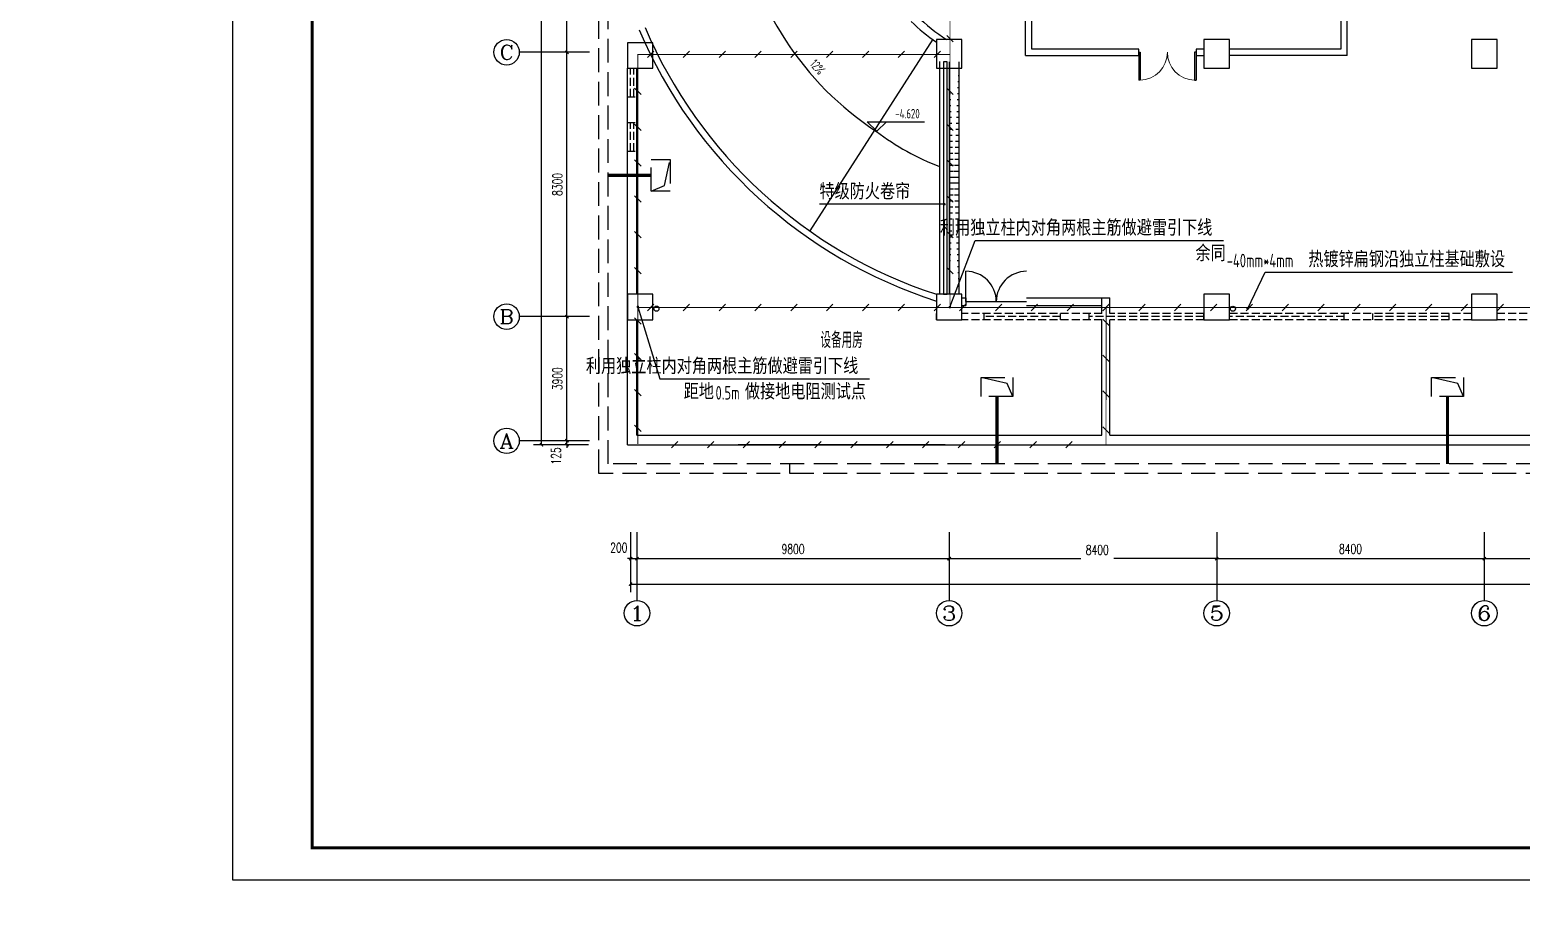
# Model space of a CAD drawing. Extents: x 2166032 to 5302137, y 581493 to 2416206.
# Drawn here: x 2664591 to 2711409, y 1244973 to 1272520 of the extents above; entities that cross this region are included whole.
import ezdxf
from ezdxf.enums import TextEntityAlignment as Align

# ---------------------------------------------------------------- set-up
doc = ezdxf.new("R2010")
doc.units = 0
doc.header["$LTSCALE"] = 1000
doc.header["$MEASUREMENT"] = 0
doc.linetypes.add('CENTER2', pattern=[1.1400000000000001, 0.75, -0.13, 0.13, -0.13])
doc.linetypes.add('DASH', pattern=[0.35, 0.25, -0.1])
for name, color, linetype in [('AXIS', 3, 'Continuous'), ('AXIS_TEXT', 7, 'Continuous'), ('COLUMN', 2, 'Continuous'), ('DIM_ELEV', 3, 'Continuous'), ('DIM_LEAD', 3, 'Continuous'), ('DIM_SYMB', 3, 'Continuous'), ('PUB_TEXT', 7, 'Continuous'), ('PUB_TITLE', 137, 'Continuous'), ('SHTLN', 4, 'Continuous'), ('STAIR', 8, 'Continuous'), ('TEL_LEAD', 3, 'Continuous'), ('TEL_TEXT', 7, 'Continuous'), ('WALL', 8, 'Continuous'), ('WINDOW', 8, 'Continuous'), ('WIRE-接地', 4, 'Continuous'), ('地沟', 8, 'Continuous'), ('屋面', 151, 'Continuous'), ('消防', 7, 'Continuous')]:
    doc.layers.add(name, color=color, linetype=linetype)
doc.styles.add('_TCH_AXIS', font='complex_.ttf')
doc.styles.add('_TCH_DIM', font='tssdeng.shx', dxfattribs={"bigfont": 'tssdchn.shx'})
doc.styles.add('COMPLEX', font='complex_.ttf')
doc.styles.add('DIM_FONT', font='simplex_.ttf', dxfattribs={"width": 0.7})
doc.styles.add('TSSD_REIN', font='tssdeng.shx', dxfattribs={"width": 0.7, "bigfont": 'tssdchn.shx'})
doc.dimstyles.new('DIMN', dxfattribs={"dimtxt": 300, "dimasz": 100, "dimexe": 250, "dimexo": 300, "dimgap": 150, "dimtad": 1, "dimdec": 0, "dimzin": 0, "dimdsep": 46, "dimtxsty": 'DIM_FONT', "dimblk": 'ARCHTICK', "dimcen": 0.09, "dimclrt": 7, "dimazin": 2, "dimtfac": 1, "dimtdec": 0, "dimtix": 1, "dimtmove": 2, "dimatfit": 3, "dimldrblk": 'ARCHTICK', "dimfxl": 1, "dimtolj": 1, "dimtzin": 0, "dimarcsym": 0})

# ---------------------------------------------------------------- blocks, each defined once
blk = doc.blocks.new('$TelecSys$00000008')
blk.add_line((0.4, 0.4), (-0.4, -0.4))
blk = doc.blocks.new('_ArchTick')
at = {"color": 0, "linetype": 'ByBlock', "const_width": 0.4}
blk.add_lwpolyline([(-0.5, -0.5), (0.5, 0.5)], dxfattribs=at)
blk = doc.blocks.new('*D2604')
at = {"layer": 'AXIS', "color": 0, "lineweight": -2}
for p, q in [((2683451.496703511, 1256747.854645566), (2683451.496703511, 1255665.462767688)), ((2683651.496703116, 1256747.854645566), (2683651.496703116, 1255665.462767688)), ((2683451.496703511, 1255915.462767688), (2683351.496703511, 1255915.462767688)), ((2683451.496703511, 1255915.462767688), (2683651.496703116, 1255915.462767688)), ((2683651.496703116, 1255915.462767688), (2683751.496703116, 1255915.462767688))]:
    blk.add_line(p, q, dxfattribs=at)
at = {"layer": 'Defpoints', "color": 0}
for p in [(2683451.496703511, 1257047.854645566), (2683651.496703116, 1257047.854645566), (2683651.496703116, 1255915.462767688)]:
    blk.add_point(p, dxfattribs=at)
at = {"layer": 'AXIS', "color": 0, "lineweight": -2, "xscale": 100, "yscale": 100, "zscale": 100}
blk.add_blockref('_ArchTick', (2683451.496703511, 1255915.462767688), dxfattribs=at)
at = {"layer": 'AXIS', "color": 0, "lineweight": -2, "xscale": 100, "yscale": 100, "zscale": 100, "rotation": 180}
blk.add_blockref('_ArchTick', (2683651.496703116, 1255915.462767688), dxfattribs=at)
at = {"layer": 'AXIS', "color": 7, "insert": (2683081.496703511, 1256260.462767687), "char_height": 300, "attachment_point": 5, "style": 'DIM_FONT'}
blk.add_mtext('\\A1;200', dxfattribs=at)
blk = doc.blocks.new('*D2605')
at = {"layer": 'AXIS', "color": 0, "lineweight": -2}
for p, q in [((2683651.496703116, 1256747.854645566), (2683651.496703116, 1255665.462767688)), ((2693451.496703116, 1256747.854645566), (2693451.496703116, 1255665.462767688)), ((2683651.496703116, 1255915.462767688), (2693451.496703116, 1255915.462767688))]:
    blk.add_line(p, q, dxfattribs=at)
at = {"layer": 'Defpoints', "color": 0}
for p in [(2683651.496703116, 1257047.854645566), (2693451.496703116, 1257047.854645566), (2693451.496703116, 1255915.462767688)]:
    blk.add_point(p, dxfattribs=at)
at = {"layer": 'AXIS', "color": 0, "lineweight": -2, "xscale": 100, "yscale": 100, "zscale": 100, "rotation": 180}
blk.add_blockref('_ArchTick', (2683651.496703116, 1255915.462767688), dxfattribs=at)
at = {"layer": 'AXIS', "color": 0, "lineweight": -2, "xscale": 100, "yscale": 100, "zscale": 100}
blk.add_blockref('_ArchTick', (2693451.496703116, 1255915.462767688), dxfattribs=at)
at = {"layer": 'AXIS', "color": 7, "insert": (2688551.496703116, 1256216.842531157), "char_height": 300, "attachment_point": 5, "style": 'DIM_FONT'}
blk.add_mtext('\\A1;9800', dxfattribs=at)
blk = doc.blocks.new('*D2606')
at = {"layer": 'AXIS', "color": 0, "lineweight": -2}
for p, q in [((2693451.496703116, 1256747.854645566), (2693451.496703116, 1255665.462767688)), ((2701851.496703116, 1256747.854645566), (2701851.496703116, 1255665.462767688)), ((2693451.496703116, 1255915.462767688), (2697584.893549371, 1255915.462767688)), ((2701851.496703116, 1255915.462767688), (2698618.099856861, 1255915.462767688))]:
    blk.add_line(p, q, dxfattribs=at)
at = {"layer": 'Defpoints', "color": 0}
for p in [(2693451.496703116, 1257047.854645566), (2701851.496703116, 1257047.854645566), (2701851.496703116, 1255915.462767688)]:
    blk.add_point(p, dxfattribs=at)
at = {"layer": 'AXIS', "color": 0, "lineweight": -2, "xscale": 100, "yscale": 100, "zscale": 100, "rotation": 180}
blk.add_blockref('_ArchTick', (2693451.496703116, 1255915.462767688), dxfattribs=at)
at = {"layer": 'AXIS', "color": 0, "lineweight": -2, "xscale": 100, "yscale": 100, "zscale": 100}
blk.add_blockref('_ArchTick', (2701851.496703116, 1255915.462767688), dxfattribs=at)
at = {"layer": 'AXIS', "color": 7, "insert": (2698101.496703116, 1256190.462767687), "char_height": 300, "attachment_point": 5, "style": 'DIM_FONT'}
blk.add_mtext('\\A1;8400', dxfattribs=at)
blk = doc.blocks.new('*D2607')
at = {"layer": 'AXIS', "color": 0, "lineweight": -2}
for p, q in [((2701851.496703116, 1256747.854645566), (2701851.496703116, 1255665.462767688)), ((2710251.496703116, 1256747.854645566), (2710251.496703116, 1255665.462767688)), ((2701851.496703116, 1255915.462767688), (2710251.496703116, 1255915.462767688))]:
    blk.add_line(p, q, dxfattribs=at)
at = {"layer": 'Defpoints', "color": 0}
for p in [(2701851.496703116, 1257047.854645566), (2710251.496703116, 1257047.854645566), (2710251.496703116, 1255915.462767688)]:
    blk.add_point(p, dxfattribs=at)
at = {"layer": 'AXIS', "color": 0, "lineweight": -2, "xscale": 100, "yscale": 100, "zscale": 100, "rotation": 180}
blk.add_blockref('_ArchTick', (2701851.496703116, 1255915.462767688), dxfattribs=at)
at = {"layer": 'AXIS', "color": 0, "lineweight": -2, "xscale": 100, "yscale": 100, "zscale": 100}
blk.add_blockref('_ArchTick', (2710251.496703116, 1255915.462767688), dxfattribs=at)
at = {"layer": 'AXIS', "color": 7, "insert": (2706051.496703116, 1256220.291939829), "char_height": 300, "attachment_point": 5, "style": 'DIM_FONT'}
blk.add_mtext('\\A1;8400', dxfattribs=at)
blk = doc.blocks.new('*D2608')
at = {"layer": 'AXIS', "color": 0, "lineweight": -2}
for p, q in [((2710251.496703116, 1256747.854645566), (2710251.496703116, 1255665.462767688)), ((2718651.496703116, 1256747.854645566), (2718651.496703116, 1255665.462767688)), ((2710251.496703116, 1255915.462767688), (2718651.496703116, 1255915.462767688))]:
    blk.add_line(p, q, dxfattribs=at)
at = {"layer": 'Defpoints', "color": 0}
for p in [(2710251.496703116, 1257047.854645566), (2718651.496703116, 1257047.854645566), (2718651.496703116, 1255915.462767688)]:
    blk.add_point(p, dxfattribs=at)
at = {"layer": 'AXIS', "color": 0, "lineweight": -2, "xscale": 100, "yscale": 100, "zscale": 100, "rotation": 180}
blk.add_blockref('_ArchTick', (2710251.496703116, 1255915.462767688), dxfattribs=at)
at = {"layer": 'AXIS', "color": 0, "lineweight": -2, "xscale": 100, "yscale": 100, "zscale": 100}
blk.add_blockref('_ArchTick', (2718651.496703116, 1255915.462767688), dxfattribs=at)
at = {"layer": 'AXIS', "color": 7, "insert": (2714451.496703116, 1256220.291939829), "char_height": 300, "attachment_point": 5, "style": 'DIM_FONT'}
blk.add_mtext('\\A1;8400', dxfattribs=at)
blk = doc.blocks.new('*D2617')
at = {"layer": 'AXIS', "color": 0, "lineweight": -2}
for p, q in [((2683451.496703511, 1256447.854645566), (2683451.496703511, 1254865.462767688)), ((2761281.504484136, 1256447.854645566), (2761281.504484136, 1254865.462767688)), ((2683451.496703511, 1255115.462767688), (2761281.504484136, 1255115.462767688))]:
    blk.add_line(p, q, dxfattribs=at)
at = {"layer": 'Defpoints', "color": 0}
for p in [(2683451.496703511, 1256747.854645566), (2761281.504484136, 1256747.854645566), (2761281.504484136, 1255115.462767688)]:
    blk.add_point(p, dxfattribs=at)
at = {"layer": 'AXIS', "color": 0, "lineweight": -2, "xscale": 100, "yscale": 100, "zscale": 100, "rotation": 180}
blk.add_blockref('_ArchTick', (2683451.496703511, 1255115.462767688), dxfattribs=at)
at = {"layer": 'AXIS', "color": 0, "lineweight": -2, "xscale": 100, "yscale": 100, "zscale": 100}
blk.add_blockref('_ArchTick', (2761281.504484136, 1255115.462767688), dxfattribs=at)
at = {"layer": 'AXIS', "color": 7, "insert": (2722366.500593823, 1255416.842531157), "char_height": 300, "attachment_point": 5, "style": 'DIM_FONT'}
blk.add_mtext('\\A1;77830', dxfattribs=at)
blk = doc.blocks.new('*D2625')
at = {"layer": 'AXIS', "color": 0, "lineweight": -2}
for p, q in [((2682016.711502035, 1259615.462767688), (2681203.777175519, 1259615.462767688)), ((2682016.711502035, 1259490.462767674), (2681203.777175519, 1259490.462767674)), ((2681453.777175519, 1259615.462767688), (2681453.777175519, 1259715.462767688)), ((2681453.777175519, 1259490.462767674), (2681453.777175519, 1259615.462767688)), ((2681453.777175519, 1259490.462767674), (2681453.777175519, 1259390.462767674))]:
    blk.add_line(p, q, dxfattribs=at)
at = {"layer": 'Defpoints', "color": 0}
for p in [(2681453.777175519, 1259615.462767688), (2682316.711502035, 1259615.462767688), (2682316.711502035, 1259490.462767674)]:
    blk.add_point(p, dxfattribs=at)
at = {"layer": 'AXIS', "color": 0, "lineweight": -2, "xscale": 100, "yscale": 100, "zscale": 100}
for p, rotation in [((2681453.777175519, 1259615.462767688), 270), ((2681453.777175519, 1259490.462767674), 90)]:
    blk.add_blockref('_ArchTick', p, dxfattribs=dict(at, rotation=rotation))
at = {"layer": 'AXIS', "color": 7, "insert": (2681108.777175519, 1259140.462767674), "char_height": 300, "attachment_point": 5, "rotation": 90, "style": 'DIM_FONT'}
blk.add_mtext('\\A1;125', dxfattribs=at)
blk = doc.blocks.new('*D2626')
at = {"layer": 'AXIS', "color": 0, "lineweight": -2}
for p, q in [((2682016.711502035, 1263515.462767688), (2681203.777175519, 1263515.462767688)), ((2681453.777175519, 1259615.462767688), (2681453.777175519, 1263515.462767688)), ((2682016.711502035, 1259615.462767688), (2681203.777175519, 1259615.462767688))]:
    blk.add_line(p, q, dxfattribs=at)
at = {"layer": 'Defpoints', "color": 0}
for p in [(2681453.777175519, 1263515.462767688), (2682316.711502035, 1263515.462767688), (2682316.711502035, 1259615.462767688)]:
    blk.add_point(p, dxfattribs=at)
at = {"layer": 'AXIS', "color": 0, "lineweight": -2, "xscale": 100, "yscale": 100, "zscale": 100}
for p, rotation in [((2681453.777175519, 1263515.462767688), 90), ((2681453.777175519, 1259615.462767688), 270)]:
    blk.add_blockref('_ArchTick', p, dxfattribs=dict(at, rotation=rotation))
at = {"layer": 'AXIS', "color": 7, "insert": (2681152.397412049, 1261565.462767688), "char_height": 300, "attachment_point": 5, "rotation": 90, "style": 'DIM_FONT'}
blk.add_mtext('\\A1;3900', dxfattribs=at)
blk = doc.blocks.new('*D2627')
at = {"layer": 'AXIS', "color": 0, "lineweight": -2}
for p, q in [((2682016.711502035, 1271815.462767688), (2681203.777175519, 1271815.462767688)), ((2681453.777175519, 1263515.462767688), (2681453.777175519, 1271815.462767688)), ((2682016.711502035, 1263515.462767688), (2681203.777175519, 1263515.462767688))]:
    blk.add_line(p, q, dxfattribs=at)
at = {"layer": 'Defpoints', "color": 0}
for p in [(2681453.777175519, 1271815.462767688), (2682316.711502035, 1271815.462767688), (2682316.711502035, 1263515.462767688)]:
    blk.add_point(p, dxfattribs=at)
at = {"layer": 'AXIS', "color": 0, "lineweight": -2, "xscale": 100, "yscale": 100, "zscale": 100}
for p, rotation in [((2681453.777175519, 1271815.462767688), 90), ((2681453.777175519, 1263515.462767688), 270)]:
    blk.add_blockref('_ArchTick', p, dxfattribs=dict(at, rotation=rotation))
at = {"layer": 'AXIS', "color": 7, "insert": (2681152.397412049, 1267665.462767688), "char_height": 300, "attachment_point": 5, "rotation": 90, "style": 'DIM_FONT'}
blk.add_mtext('\\A1;8300', dxfattribs=at)
blk = doc.blocks.new('*D2628')
at = {"layer": 'AXIS', "color": 0, "lineweight": -2}
for p, q in [((2682016.711502035, 1278415.462767688), (2681203.777175519, 1278415.462767688)), ((2681453.777175519, 1271815.462767688), (2681453.777175519, 1278415.462767688)), ((2682016.711502035, 1271815.462767688), (2681203.777175519, 1271815.462767688))]:
    blk.add_line(p, q, dxfattribs=at)
at = {"layer": 'Defpoints', "color": 0}
for p in [(2681453.777175519, 1278415.462767688), (2682316.711502035, 1278415.462767688), (2682316.711502035, 1271815.462767688)]:
    blk.add_point(p, dxfattribs=at)
at = {"layer": 'AXIS', "color": 0, "lineweight": -2, "xscale": 100, "yscale": 100, "zscale": 100}
for p, rotation in [((2681453.777175519, 1278415.462767688), 90), ((2681453.777175519, 1271815.462767688), 270)]:
    blk.add_blockref('_ArchTick', p, dxfattribs=dict(at, rotation=rotation))
at = {"layer": 'AXIS', "color": 7, "insert": (2681152.397412049, 1275115.462767688), "char_height": 300, "attachment_point": 5, "rotation": 90, "style": 'DIM_FONT'}
blk.add_mtext('\\A1;6600', dxfattribs=at)
blk = doc.blocks.new('*D2635')
at = {"layer": 'AXIS', "color": 0, "lineweight": -2}
for p, q in [((2682133.483407247, 1299115.462767688), (2680403.777175519, 1299115.462767688)), ((2680653.777175519, 1259490.462767674), (2680653.777175519, 1299115.462767688)), ((2682133.483407247, 1259490.462767674), (2680403.777175519, 1259490.462767674))]:
    blk.add_line(p, q, dxfattribs=at)
at = {"layer": 'Defpoints', "color": 0}
for p in [(2680653.777175519, 1299115.462767688), (2682433.483407247, 1299115.462767688), (2682433.483407247, 1259490.462767674)]:
    blk.add_point(p, dxfattribs=at)
at = {"layer": 'AXIS', "color": 0, "lineweight": -2, "xscale": 100, "yscale": 100, "zscale": 100}
for p, rotation in [((2680653.777175519, 1299115.462767688), 90), ((2680653.777175519, 1259490.462767674), 270)]:
    blk.add_blockref('_ArchTick', p, dxfattribs=dict(at, rotation=rotation))
at = {"layer": 'AXIS', "color": 7, "insert": (2680352.397412049, 1279302.962767681), "char_height": 300, "attachment_point": 5, "rotation": 90, "style": 'DIM_FONT'}
blk.add_mtext('\\A1;39625', dxfattribs=at)
blk = doc.blocks.new('_AXISO')
blk.add_circle((0, 0), 0.5)
at = {"layer": 'AXIS_TEXT', "style": 'COMPLEX', "width": 1.171875}
blk.add_attdef('A', text='', height=0.56, dxfattribs=at).set_placement((-0.25, -0.28), (0.25, -0.28), align=Align.FIT)
blk = doc.blocks.new('$DorLib2D$00000002')
for p, q in [((-0.5, -5.684341886080802e-17), (-0.5000000000000007, 0.4875)), ((-0.4750000000000007, 0.4875), (-0.5000000000000007, 0.4875)), ((-0.475, -2.842170943040401e-17), (-0.4750000000000007, 0.4875)), ((0.475, -2.842170943040401e-17), (0.4750000000000007, 0.4875)), ((0.4750000000000007, 0.4875), (0.5000000000000007, 0.4875)), ((0.5, -5.684341886080802e-17), (0.5000000000000007, 0.4875)), ((-0.5, -5.684341886080802e-17), (-0.475, -2.842170943040401e-17)), ((0.5, -5.684341886080802e-17), (0.475, -2.842170943040401e-17))]:
    blk.add_line(p, q)
at = {"lineweight": 13}
for centre, start, end in [((-0.4875, -4.263256414560601e-17), 0, 88.53071641864632), ((0.4875, -4.263256414560601e-17), 91.4692835813537, 180)]:
    blk.add_arc(centre, 0.4875, start, end, dxfattribs=at)

msp = doc.modelspace()

# ---------------------------------------------------------------- hatches: boundary and pattern name
at = {"layer": '消防'}
h = msp.add_hatch(dxfattribs=at)
h.set_pattern_fill('ACAD_ISO02W100', color=8, scale=500, style=0)
h.set_pattern_definition([(0, (1864834.055742352, 1201710.735312561), (0, 187.5), [450, -112.5])])
edge = h.paths.add_edge_path()
edge.add_line((2693751.49670351, 1271515.462767677), (2693751.49670351, 1264215.462004774))
edge.add_line((2693451.49670351, 1271515.462767677), (2693451.49670351, 1264215.462004774))

# ---------------------------------------------------------------- linework, layer by layer
msp.add_line((2693151.49670351, 1271526.387928919), (2693151.49670351, 1264226.387166015))
msp.add_circle((2604640.48677554, 1020101.348548786), 438608.5182829647)
at = {"layer": 'AXIS'}
for p, q in [((2682164.909139282, 1271815.462767687), (2679957.912332607, 1271815.462767687)), ((2682164.909139282, 1263515.462767687), (2679957.912332607, 1263515.462767687)), ((2682164.909139282, 1259615.462767687), (2679957.912332607, 1259615.462767687)), ((2683651.496703115, 1256747.854645566), (2683651.496703115, 1254603.003753677)), ((2693451.496703116, 1256747.854645566), (2693451.496703116, 1254603.003753677)), ((2701851.496703116, 1256747.854645566), (2701851.496703116, 1254603.003753677)), ((2710251.496703115, 1256747.854645566), (2710251.496703115, 1254603.003753677))]:
    msp.add_line(p, q, dxfattribs=at)
at = {"layer": 'COLUMN'}
for p, q in [((2684151.493651358, 1272115.461241834), (2683351.494414298, 1272115.461241834)), ((2683351.494414298, 1272115.461241834), (2683351.494414298, 1271315.462004774)), ((2684151.493651358, 1271315.462004774), (2684151.493651358, 1272115.461241834)), ((2693851.495559101, 1272215.461241834), (2693051.492507344, 1272215.461241834)), ((2693051.492507344, 1272215.461241834), (2693051.492507344, 1271315.462004774)), ((2693851.495559101, 1271315.462004774), (2693851.495559101, 1272215.461241834)), ((2702251.495559101, 1272215.461241834), (2701451.492507344, 1272215.461241834)), ((2701451.492507344, 1272215.461241834), (2701451.492507344, 1271315.462004774)), ((2702251.495559101, 1271315.462004774), (2702251.495559101, 1272215.461241834)), ((2710651.495559101, 1272215.461241834), (2709851.492507344, 1272215.461241834)), ((2709851.492507344, 1272215.461241834), (2709851.492507344, 1271315.462004774)), ((2710651.495559101, 1271315.462004774), (2710651.495559101, 1272215.461241834)), ((2683351.494414298, 1271315.462004774), (2684151.493651358, 1271315.462004774)), ((2693051.492507344, 1271315.462004774), (2693851.495559101, 1271315.462004774)), ((2701451.492507344, 1271315.462004774), (2702251.495559101, 1271315.462004774)), ((2709851.492507344, 1271315.462004774), (2710651.495559101, 1271315.462004774)), ((2684151.184064618, 1264215.622863448), (2683351.18101286, 1264215.622863448)), ((2683351.18101286, 1264215.622863448), (2683351.18101286, 1263415.623626356)), ((2684151.184064618, 1263415.623626356), (2684151.184064618, 1264215.622863448)), ((2693849.92467833, 1264215.462004774), (2693049.921626572, 1264215.462004774)), ((2693049.921626572, 1264215.462004774), (2693049.921626572, 1263415.462767713)), ((2693849.92467833, 1263415.462767713), (2693849.92467833, 1264215.462004774)), ((2702249.92467833, 1264215.462004774), (2701449.921626572, 1264215.462004774)), ((2701449.921626572, 1264215.462004774), (2701449.921626572, 1263415.462767683)), ((2702249.92467833, 1263415.462767683), (2702249.92467833, 1264215.462004774)), ((2710651.498228994, 1264215.462004774), (2709851.495177236, 1264215.462004774)), ((2709851.495177236, 1264215.462004774), (2709851.495177236, 1263415.462767692)), ((2710651.498228994, 1263415.462767692), (2710651.498228994, 1264215.462004774)), ((2683351.18101286, 1263415.623626356), (2684151.184064618, 1263415.623626356)), ((2693049.921626572, 1263415.462767713), (2693849.92467833, 1263415.462767713)), ((2701449.921626572, 1263415.462767683), (2702249.92467833, 1263415.462767683)), ((2709851.495177236, 1263415.462767692), (2710651.498228994, 1263415.462767692))]:
    msp.add_line(p, q, dxfattribs=at)
at = {"layer": 'DIM_ELEV'}
for p, q in [((2691180.047458706, 1269333.484547126), (2690880.047458706, 1269633.484547126)), ((2690880.047458706, 1269633.484547126), (2692680.047458706, 1269633.484547126)), ((2691180.047458706, 1269333.484547126), (2691480.047458706, 1269633.484547126))]:
    msp.add_line(p, q, dxfattribs=at)
at = {"layer": 'DIM_LEAD'}
for p, q in [((2691992.37637394, 1267044.127455042), (2689378.694741008, 1267044.127455042)), ((2693303.328159038, 1267044.127455042), (2691992.37637394, 1267044.127455042))]:
    msp.add_line(p, q, dxfattribs=at)
at = {"layer": 'DIM_LEAD', "const_width": 40}
msp.add_lwpolyline([(2693323.328159038, 1267044.127455042, 1), (2693283.328159038, 1267044.127455042, 1)], format="xyb", close=True, dxfattribs=at)
at = {"layer": 'DIM_SYMB'}
for points, format in [([(2686849.938398603, 1275984.854704075, 0.2108393763553723), (2691173.768052522, 1269324.179993043, 0.2139587973903712)], "xyb"), ([(2688395.556204063, 1271891.401239348, 0, 0, 0), (2689443.179107856, 1270738.742477623, 80.00000000000001, 0, 0), (2689644.954718851, 1270516.73661552, 0, 0, 0)], "xyseb"), ([(2691173.768052522, 1269324.179993043, 0.06897606277662174), (2693151.496703155, 1268226.387929048)], "xyb")]:
    msp.add_lwpolyline(points, format=format, dxfattribs=at)
at = {"layer": 'PUB_TITLE'}
msp.add_lwpolyline([(2670952.49369256, 1245835.719041091), (2776052.49369256, 1245835.719041091), (2776052.49369256, 1305235.719041091), (2670952.49369256, 1305235.719041091)], close=True, dxfattribs=at)
at = {"layer": 'PUB_TITLE', "const_width": 100}
msp.add_lwpolyline([(2673452.49369256, 1246835.719041091), (2775052.49369256, 1246835.719041091), (2775052.49369256, 1304235.719041091), (2673452.49369256, 1304235.719041091)], close=True, dxfattribs=at)
at = {"layer": 'STAIR'}
msp.add_lwpolyline([(2693385.904541657, 1271515.462767677), (2693277.087835609, 1271515.462767677), (2693277.087835609, 1264215.462004774), (2693385.904541657, 1264215.462004774)], close=True, dxfattribs=at)
at = {"layer": 'TEL_LEAD'}
for p, q in [((2693471.203304105, 1263812.777880854), (2694265.787356778, 1265903.637250327)), ((2694265.787356778, 1265903.637250327), (2702066.26041759, 1265903.637250327)), ((2702823.30944925, 1263765.649459494), (2703372.832282789, 1264913.304643226)), ((2703372.832282789, 1264913.304643226), (2711136.889723166, 1264913.304643226)), ((2683677.64942826, 1263821.294626726), (2684373.390841586, 1261561.07850647)), ((2684373.390841586, 1261561.07850647), (2690949.751544661, 1261561.07850647))]:
    msp.add_line(p, q, dxfattribs=at)
at = {"layer": 'TEL_LEAD', "const_width": 40}
for points in [[(2683671.765468562, 1263840.409516689, 1), (2683683.533387957, 1263802.179736764, 1)], [(2693464.09849969, 1263794.082379946, 1), (2693478.308108519, 1263831.473381763, 1)], [(2702814.672098761, 1263747.610718503, 1), (2702831.94679974, 1263783.688200485, 1)]]:
    msp.add_lwpolyline(points, format="xyb", close=True, dxfattribs=at)
at = {"layer": 'WALL'}
for p, q in [((2705751.496703114, 1284065.462767944), (2705751.49670309, 1271915.462767582)), ((2705951.496703125, 1271715.462767654), (2705951.496703131, 1284065.462767944)), ((2695851.496703508, 1271715.462767715), (2695851.496703508, 1276115.462767535)), ((2696051.496703513, 1271915.462767693), (2696051.49670351, 1276215.4627676)), ((2695851.496703508, 1271715.462767715), (2699401.492507324, 1271715.462767658)), ((2699401.492507324, 1271915.462767775), (2696051.496703513, 1271915.462767693)), ((2699401.492507324, 1271715.462767658), (2699401.492507324, 1271915.462767775)), ((2701451.492507344, 1271915.462767707), (2701201.492507325, 1271915.46276778)), ((2701201.492507325, 1271915.46276778), (2701201.492507324, 1271715.462767656)), ((2701201.492507324, 1271715.462767656), (2701451.492507344, 1271715.462767707)), ((2705751.49670309, 1271915.462767582), (2702251.49555879, 1271915.46276769)), ((2705951.496703125, 1271715.462767654), (2702251.49555879, 1271715.462767646)), ((2683349.608988077, 1263815.623244902), (2683349.60898808, 1271315.462004774)), ((2683349.60898808, 1271315.462004774), (2683351.494414496, 1271315.462005208)), ((2683649.608988041, 1264215.622863377), (2683649.60898808, 1271315.462004774)), ((2693978.67875273, 1263985.461623304), (2693978.67875273, 1264938.10817764)), ((2693849.92467833, 1264105.461623304), (2693978.67875273, 1264105.461623304)), ((2693978.67875273, 1264105.461623304), (2693978.67875273, 1263865.461623304)), ((2695883.971861402, 1264105.461623304), (2698489.924296861, 1264105.461623304)), ((2698249.924677955, 1263615.462767614), (2698249.924678294, 1264105.461623304)), ((2698249.924678294, 1264105.461623304), (2698499.924678294, 1264105.461623304)), ((2698499.924677891, 1263615.462767764), (2698499.924678294, 1264105.461623304)), ((2683349.608988026, 1259490.462767709), (2683349.608988077, 1263815.623244902)), ((2693849.92467833, 1263865.461623304), (2693978.67875273, 1263865.461623304)), ((2693978.67875273, 1263985.461623304), (2695883.971861402, 1263985.461623304)), ((2695883.971861402, 1263865.461623304), (2698249.924296861, 1263865.461623304)), ((2683649.608988119, 1259790.462767673), (2683649.608988036, 1263415.623626314)), ((2698249.924678307, 1259790.462767667), (2698249.924678307, 1263415.462767659)), ((2698499.924678308, 1259790.462767682), (2698499.924678307, 1263415.462767675)), ((2683349.608988026, 1259490.462767709), (2698374.924678294, 1259490.46276768)), ((2683649.608988119, 1259790.462767673), (2698249.924678307, 1259790.462767667)), ((2698374.924678294, 1259490.46276768), (2718645.788023598, 1259490.462767671)), ((2698499.924678308, 1259790.462767682), (2718545.788023671, 1259790.462767673))]:
    msp.add_line(p, q, dxfattribs=at)
at = {"layer": 'WALL', "linetype": 'DASH'}
for p, q in [((2698249.924677955, 1263615.462767614), (2693849.924678044, 1263615.462767728)), ((2698249.924678307, 1263415.462767659), (2693849.924678044, 1263415.462767722)), ((2701449.921626871, 1263615.462767613), (2698499.924677891, 1263615.462767764)), ((2701449.921626872, 1263415.462767684), (2698499.924678307, 1263415.462767675)), ((2709851.495177052, 1263615.462767671), (2702249.924678602, 1263615.462767691)), ((2709851.495177052, 1263415.462767729), (2702249.924678602, 1263415.462767633)), ((2718251.495177392, 1263615.462767716), (2710651.498228792, 1263615.462767704)), ((2718251.495177392, 1263415.462767689), (2710651.498228792, 1263415.462767661))]:
    msp.add_line(p, q, dxfattribs=at)
at = {"layer": 'WALL'}
for points in [[(2683903.510904608, 1272594.049539982, 0.2164145788736938), (2693049.921626572, 1264215.462004774, -6.289362782713139)], [(2683719.527498968, 1272515.626925583, 0.2175374941733575), (2693049.921626572, 1264005.234613586, 0.2164145788736954)]]:
    msp.add_lwpolyline(points, format="xyb", dxfattribs=at)
for centre, radius, start, end in [((2696433.746342099, 1277009.648681353), 5938.000000000126, 225.3808967238989, 235.2780262710954), ((2696433.746342096, 1277009.648681352), 5687.999999997307, 225.3808967239123, 237.4433678639087), ((2693978.67875273, 1263985.461623304), 952.6465543359518, 0, 90), ((2695883.971861402, 1263985.461623304), 952.6465543359518, 90, 180)]:
    msp.add_arc(centre, radius, start, end, dxfattribs=at)
at = {"layer": 'WINDOW', "linetype": 'DASH'}
for p, q in [((2683349.60898808, 1271315.462767598, 800), (2683649.60898808, 1271315.462767598, 800)), ((2683449.60898808, 1270415.462767598, 800), (2683449.60898808, 1271315.462767598, 800)), ((2683549.60898808, 1270415.462767598, 800), (2683549.60898808, 1271315.462767598, 800)), ((2683349.60898808, 1270415.462767598, 800), (2683649.60898808, 1270415.462767598, 800)), ((2683349.608988079, 1269615.318354448, 800), (2683649.608988079, 1269615.318354448, 800)), ((2683449.608988079, 1268715.318354448, 800), (2683449.608988079, 1269615.318354448, 800)), ((2683549.608988079, 1268715.318354448, 800), (2683549.608988079, 1269615.318354448, 800)), ((2683349.608988079, 1268715.318354448, 800), (2683649.608988079, 1268715.318354448, 800)), ((2684151.184064618, 1263415.623626356), (2684151.184064618, 1263615.623626356)), ((2693049.921626572, 1263415.462767685), (2693049.921626572, 1263615.462767685)), ((2694551.18444565, 1263415.462767685), (2694551.18444565, 1263615.462767685)), ((2696951.18444565, 1263515.462767685), (2694551.18444565, 1263515.462767685)), ((2696951.18444565, 1263415.462767685), (2696951.18444565, 1263615.462767685)), ((2697851.184827076, 1263415.462767685), (2697851.184827076, 1263615.462767685)), ((2701449.921626572, 1263515.462767683), (2697851.184827076, 1263515.462767685)), ((2701449.921626572, 1263415.462767683), (2701449.921626572, 1263615.462767683)), ((2702251.184064138, 1263415.462767685), (2702251.184064138, 1263615.462767685)), ((2705851.184064138, 1263515.462767685), (2702251.184064138, 1263515.462767685)), ((2705851.184064138, 1263415.462767685), (2705851.184064138, 1263615.462767685)), ((2706751.184064138, 1263415.462767685), (2706751.184064138, 1263615.462767685)), ((2709151.184064138, 1263515.462767685), (2706751.184064138, 1263515.462767685)), ((2709151.184064138, 1263415.462767685), (2709151.184064138, 1263615.462767685))]:
    msp.add_line(p, q, dxfattribs=at)
at = {"layer": 'WIRE-接地', "linetype": 'CENTER2', "const_width": 30}
for points in [[(2759390.571325559, 1292298.138884193), (2759452.31314023, 1292298.138884193), (2749261.796822321, 1263801.294626726), (2743777.910435537, 1263801.294626726), (2693480.15168169, 1263801.294626726), (2683677.64942826, 1263801.294626726), (2683677.64942826, 1271748.449008231), (2693477.776085377, 1271748.449008231), (2693477.776085377, 1278361.934361392), (2690720.076640323, 1278361.934361392), (2690720.076640323, 1285613.653996229)], [(2693477.776085377, 1271748.449008231), (2693477.776085377, 1263801.294626726)], [(2683677.64942826, 1263893.441284246), (2683677.649428251, 1259490.462767708), (2698374.924678294, 1259490.46276768), (2698379.031058614, 1263801.294626726)]]:
    msp.add_lwpolyline(points, dxfattribs=at)
at = {"layer": '地沟', "linetype": 'DASH', "ltscale": 3}
for p, q in [((2682751.496752251, 1258890.462767633), (2682751.49452439, 1286315.462767678)), ((2684513.711578307, 1267627.654509325), (2684697.600961822, 1268449.748872917)), ((2684097.600961822, 1267449.748872917), (2684513.711578307, 1267627.654509325)), ((2695273.591066707, 1261419.829719565), (2694451.496703115, 1261603.71910308)), ((2695451.496703115, 1261003.71910308), (2695273.591066707, 1261419.829719565)), ((2709419.740739182, 1261419.829719565), (2708597.64637559, 1261603.71910308)), ((2709597.64637559, 1261003.71910308), (2709419.740739182, 1261419.829719565)), ((2744551.496703491, 1258890.462767633), (2682751.496752251, 1258890.462767633)), ((2688440.88098829, 1258890.462767633), (2688440.88098829, 1258590.462767633))]:
    msp.add_line(p, q, dxfattribs=at)
msp.add_lwpolyline([(2713351.496727871, 1258590.462767633), (2682451.496776622, 1258590.462767633), (2682451.49450002, 1286615.462767678)], dxfattribs=at)
for points in [[(2684097.600961822, 1267449.748872917), (2684097.600961822, 1268449.748872917), (2684697.600961822, 1268449.748872917), (2684697.600961822, 1267449.748872917)], [(2695451.496703115, 1261003.71910308), (2694451.496703115, 1261003.71910308), (2694451.496703115, 1261603.71910308), (2695451.496703115, 1261603.71910308)], [(2709597.64637559, 1261003.71910308), (2708597.64637559, 1261003.71910308), (2708597.64637559, 1261603.71910308), (2709597.64637559, 1261603.71910308)]]:
    msp.add_lwpolyline(points, close=True, dxfattribs=at)
at = {"layer": '地沟', "linetype": 'DASH', "const_width": 100}
for points in [[(2684097.600961822, 1267949.748872917), (2682751.496016323, 1267949.748763566)], [(2694951.496703115, 1261003.71910308), (2694951.496703115, 1258890.462767633)], [(2709097.64637559, 1261003.71910308), (2709097.64637559, 1258890.462767633)]]:
    msp.add_lwpolyline(points, dxfattribs=at)
at = {"layer": '屋面', "color": 6}
for centre in [(2684261.157026831, 1263764.5638797), (2702359.897640543, 1263764.403021026)]:
    msp.add_circle(centre, 80, dxfattribs=at)
at = {"layer": '消防', "color": 8}
for p, q in [((2693451.49670351, 1271515.462767677), (2693451.49670351, 1264215.462004774)), ((2693751.49670351, 1271515.462767677), (2693751.49670351, 1264215.462004774))]:
    msp.add_line(p, q, dxfattribs=at)
msp.add_lwpolyline([(2692934.596865297, 1272229.651815902), (2689076.680278647, 1266203.856388292)], dxfattribs=at)

# ---------------------------------------------------------------- block references
at = {"layer": 'AXIS'}
ref = msp.add_blockref('_AXISO', (2679557.912332607, 1271815.462767687), dxfattribs=dict(at, xscale=800, yscale=800, zscale=800))
ref.add_attrib('A', 'C', dxfattribs={"layer": 'AXIS_TEXT', "height": 452.5483399593904, "style": '_TCH_AXIS'}).set_placement((2679331.638162627, 1271589.188597708), (2679784.186502587, 1271589.188597708), align=Align.FIT)
ref = msp.add_blockref('_AXISO', (2679557.912332607, 1263515.462767687), dxfattribs=dict(at, xscale=800, yscale=800, zscale=800))
ref.add_attrib('A', 'B', dxfattribs={"layer": 'AXIS_TEXT', "height": 452.5483399593904, "style": '_TCH_AXIS', "width": 0.9552795031052598}).set_placement((2679331.638162627, 1263289.188597708), (2679784.186502587, 1263289.188597708), align=Align.FIT)
ref = msp.add_blockref('_AXISO', (2679557.912332607, 1259615.462767687), dxfattribs=dict(at, xscale=800, yscale=800, zscale=800))
ref.add_attrib('A', 'A', dxfattribs={"layer": 'AXIS_TEXT', "height": 452.5483399593904, "style": '_TCH_AXIS'}).set_placement((2679331.638162627, 1259389.188597708), (2679784.186502587, 1259389.188597708), align=Align.FIT)
ref = msp.add_blockref('_AXISO', (2683651.496703115, 1254203.003753677), dxfattribs=dict(at, xscale=800, yscale=800, zscale=800))
ref.add_attrib('A', '1', dxfattribs={"layer": 'AXIS_TEXT', "height": 452.5483399593904, "style": '_TCH_AXIS', "width": 1.388086642598798}).set_placement((2683425.222533136, 1253976.729583697), (2683877.770873095, 1253976.729583697), align=Align.FIT)
ref = msp.add_blockref('_AXISO', (2693451.496703116, 1254203.003753677), dxfattribs=dict(at, xscale=800, yscale=800, zscale=800))
ref.add_attrib('A', '3', dxfattribs={"layer": 'AXIS_TEXT', "height": 452.5483399593904, "style": '_TCH_AXIS', "width": 1.049113233287496}).set_placement((2693225.222533136, 1253976.729583697), (2693677.770873095, 1253976.729583697), align=Align.FIT)
ref = msp.add_blockref('_AXISO', (2701851.496703116, 1254203.003753677), dxfattribs=dict(at, xscale=800, yscale=800, zscale=800))
ref.add_attrib('A', '5', dxfattribs={"layer": 'AXIS_TEXT', "height": 452.5483399593904, "style": '_TCH_AXIS', "width": 1.049113233287496}).set_placement((2701625.222533136, 1253976.729583697), (2702077.770873095, 1253976.729583697), align=Align.FIT)
ref = msp.add_blockref('_AXISO', (2710251.496703115, 1254203.003753677), dxfattribs=dict(at, xscale=800, yscale=800, zscale=800))
ref.add_attrib('A', '6', dxfattribs={"layer": 'AXIS_TEXT', "height": 452.5483399593904, "style": '_TCH_AXIS', "width": 1.049113233287496}).set_placement((2710025.222533136, 1253976.729583697), (2710477.770873095, 1253976.729583697), align=Align.FIT)
at = {"layer": 'SHTLN', "xscale": 250, "yscale": 250, "zscale": 250}
for p, rotation in [((2693477.776085377, 1272242.691684811), 90), ((2683677.64942826, 1270587.371817478), 90), ((2693477.776085377, 1270587.371817478), 270), ((2683677.64942826, 1269462.371817478), 90), ((2693477.776085377, 1269462.371817478), 270), ((2683677.64942826, 1268337.371817478), 90), ((2693477.776085377, 1268337.371817478), 270), ((2683677.64942826, 1267212.371817478), 90), ((2693477.776085377, 1267212.371817478), 270), ((2683677.64942826, 1266087.371817478), 90), ((2693477.776085377, 1266087.371817478), 270), ((2683677.64942826, 1264962.371817478), 90), ((2693477.776085377, 1264962.371817478), 270), ((2684078.900554975, 1263801.294626726), 180), ((2685203.900554975, 1263801.294626726), 180), ((2686328.900554975, 1263801.294626726), 180), ((2687453.900554975, 1263801.294626726), 180), ((2688578.900554975, 1263801.294626726), 180), ((2689703.900554975, 1263801.294626726), 180), ((2690828.900554975, 1263801.294626726), 180), ((2691953.900554975, 1263801.294626726), 180), ((2693078.900554975, 1263801.294626726), 180), ((2693879.031058614, 1263801.294626726), 180), ((2695004.031058614, 1263801.294626726), 180), ((2696129.031058614, 1263801.294626726), 180), ((2697254.031058614, 1263801.294626726), 180), ((2698379.031058614, 1263801.294626726), 180), ((2699504.031058614, 1263801.294626726), 180), ((2700629.031058614, 1263801.294626726), 180), ((2701754.031058614, 1263801.294626726), 180), ((2702879.031058614, 1263801.294626726), 180), ((2704004.031058614, 1263801.294626726), 180), ((2705129.031058614, 1263801.294626726), 180), ((2706254.031058614, 1263801.294626726), 180), ((2707379.031058614, 1263801.294626726), 180), ((2708504.031058614, 1263801.294626726), 180), ((2709629.031058614, 1263801.294626726), 180), ((2710754.031058614, 1263801.294626726), 180), ((2683677.649428259, 1263379.452025977), 269.999999999891), ((2698378.58533399, 1263333.37793159), 89.94542162674163), ((2683677.649428256, 1262254.452025977), 269.999999999891), ((2698377.513690299, 1262208.378441999), 89.94542162674163), ((2683677.649428254, 1261129.452025977), 269.999999999891), ((2698376.442046608, 1261083.378952408), 89.94542162674163), ((2683677.649428252, 1260004.452025977), 269.999999999891), ((2698375.370402917, 1259958.379462817), 89.94542162674163), ((2684838.787053272, 1259490.462767706), 359.9999999998911), ((2685963.787053272, 1259490.462767704), 359.9999999998911), ((2687088.787053272, 1259490.462767702), 359.9999999998911), ((2688213.787053272, 1259490.4627677), 359.9999999998911), ((2689338.787053272, 1259490.462767698), 359.9999999998911), ((2690463.787053272, 1259490.462767696), 359.9999999998911), ((2691588.787053272, 1259490.462767693), 359.9999999998911), ((2692713.787053272, 1259490.462767691), 359.9999999998911), ((2693838.787053272, 1259490.462767689), 359.9999999998911), ((2694963.787053272, 1259490.462767687), 359.9999999998911), ((2696088.787053272, 1259490.462767685), 359.9999999998911), ((2697213.787053272, 1259490.462767683), 359.9999999998911)]:
    msp.add_blockref('$TelecSys$00000008', p, dxfattribs=dict(at, rotation=rotation))
for p in [(2684077.712756818, 1271748.449008231), (2685202.712756818, 1271748.449008231), (2686327.712756818, 1271748.449008231), (2687452.712756818, 1271748.449008231), (2688577.712756818, 1271748.449008231), (2689702.712756818, 1271748.449008231), (2690827.712756818, 1271748.449008231), (2691952.712756818, 1271748.449008231), (2693077.712756818, 1271748.449008231)]:
    msp.add_blockref('$TelecSys$00000008', p, dxfattribs=at)
at = {"layer": 'WINDOW', "xscale": 1800, "yscale": -1800, "zscale": 1800}
msp.add_blockref('$DorLib2D$00000002', (2700301.492507323, 1271815.462767707), dxfattribs=at)

# ---------------------------------------------------------------- texts
at = {"layer": 'PUB_TEXT', "style": '_TCH_DIM', "width": 0.7058823529411765}
msp.add_text('12%', height=297.5, rotation=312.2669198658116, dxfattribs=at).set_placement((2689053.066526826, 1271426.128856778))
at = {"layer": 'PUB_TEXT'}
for s, height, style, width, p in [('-4.620', 297.5, '_TCH_DIM', 0.7058823529411765, (2691761.585920244, 1269738.484547126)), ('设备用房', 500, 'TSSD_REIN', 0.7, (2689410.948528671, 1262528.289163463))]:
    msp.add_text(s, height=height, dxfattribs=dict(at, style=style, width=width)).set_placement(p)
at = {"layer": 'PUB_TEXT', "style": '_TCH_DIM'}
msp.add_text('特级防火卷帘', height=500, dxfattribs=at).set_placement((2689378.694741008, 1267194.127455042))
at = {"layer": 'TEL_TEXT', "style": '_TCH_DIM'}
for s, p in [('利用独立柱内对角两根主筋做避雷引下线', (2693164.685614441, 1266053.637250327)), ('余同', (2701184.370653811, 1265253.637250327)), ('热镀锌扁钢沿独立柱基础敷设', (2704727.440904269, 1265063.304643226)), ('利用独立柱内对角两根主筋做避雷引下线', (2682048.176741511, 1261711.07850647)), ('距地', (2685117.225802687, 1260911.07850647)), ('做接地电阻测试点', (2687040.302725764, 1260911.07850647))]:
    msp.add_text(s, height=500, dxfattribs=at).set_placement(p)
at = {"layer": 'TEL_TEXT', "style": '_TCH_DIM', "width": 0.7058823529411765}
for s, p in [('-40mm*4mm', (2702165.90244273, 1265063.304643226)), ('0.5m', (2686117.225802687, 1260911.07850647))]:
    msp.add_text(s, height=425, dxfattribs=at).set_placement(p)

# ---------------------------------------------------------------- dimensions: what is measured, and where the dimension line sits
at = {"layer": 'AXIS'}
for p1, p2, distance, picture, middle in [((2682433.483407247, 1259490.462767674), (2682433.483407247, 1299115.462767688), 1779.7062317277305, '*D2635', (2680352.397412049, 1279302.962767681)), ((2682316.711502035, 1271815.462767688), (2682316.711502035, 1278415.462767688), 862.9343265159987, '*D2628', (2681152.397412049, 1275115.462767688)), ((2682316.711502035, 1263515.462767688), (2682316.711502035, 1271815.462767688), 862.9343265159987, '*D2627', (2681152.397412049, 1267665.462767688)), ((2682316.711502035, 1259615.462767688), (2682316.711502035, 1263515.462767688), 862.9343265159987, '*D2626', (2681152.397412049, 1261565.462767688)), ((2683451.496703511, 1256747.854645566), (2761281.504484136, 1256747.854645566), -1632.3918778779916, '*D2617', (2722366.500593823, 1255416.842531157)), ((2683651.496703116, 1257047.854645566), (2693451.496703116, 1257047.854645566), -1132.3918778779916, '*D2605', (2688551.496703116, 1256216.842531157)), ((2701851.496703116, 1257047.854645566), (2710251.496703116, 1257047.854645566), -1132.3918778779916, '*D2607', (2706051.496703116, 1256220.291939829)), ((2710251.496703116, 1257047.854645566), (2718651.496703116, 1257047.854645566), -1132.3918778779916, '*D2608', (2714451.496703116, 1256220.291939829))]:
    dim = msp.add_aligned_dim(p1=p1, p2=p2, distance=distance, dimstyle='DIMN', dxfattribs=at)
    dim.commit()
    dim.dimension.update_dxf_attribs({"geometry": picture, "text_midpoint": middle})
for base, p1, p2, angle, picture, middle in [((2681453.777175519, 1259615.462767688), (2682316.711502035, 1259490.462767674), (2682316.711502035, 1259615.462767688), 90, '*D2625', (2681108.777175519, 1259140.462767674)), ((2683651.496703116, 1255915.462767688), (2683451.496703511, 1257047.854645566), (2683651.496703116, 1257047.854645566), 0, '*D2604', (2683081.496703511, 1256260.462767687)), ((2701851.496703116, 1255915.462767688), (2693451.496703116, 1257047.854645566), (2701851.496703116, 1257047.854645566), 0, '*D2606', (2698101.496703116, 1256190.462767687))]:
    dim = msp.add_linear_dim(base=base, p1=p1, p2=p2, angle=angle, dimstyle='DIMN', dxfattribs=at)
    dim.commit()
    dim.dimension.update_dxf_attribs({"geometry": picture, "text_midpoint": middle, "dimtype": 161})

doc.saveas('drawing.dxf')
